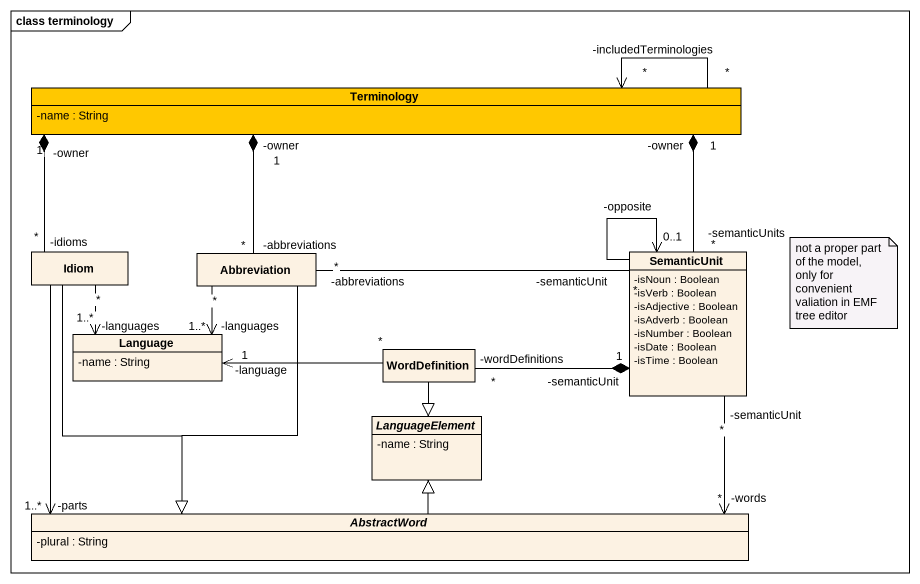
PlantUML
@startuml
mainframe class terminology
hide circle
hide empty members
skinparam classAttributeIconSize 0
class Terminology #FFC800 {
  -name : String
}
class Idiom
class Abbreviation
class SemanticUnit {
  -isNoun : Boolean
  -isVerb : Boolean
  -isAdjective : Boolean
  -isAdverb : Boolean
  -isNumber : Boolean
  -isDate : Boolean
  -isTime : Boolean
}
class Language {
  -name : String
}
class WordDefinition
abstract class LanguageElement {
  -name : String
}
abstract class AbstractWord {
  -plural : String
}
Terminology "*\n-includedTerminologies" <-- "*" Terminology
Terminology "-owner\n1" *-left- "-idioms\n*" Idiom
Terminology "-owner\n1" *-- "-abbreviations\n*" Abbreviation
Terminology "1\n-owner" *-- "*\n-semanticUnits" SemanticUnit
Idiom "*" --> "-languages\n1..*" Language
Idiom --|> AbstractWord
Idiom --> "-parts\n1..*" AbstractWord
Abbreviation "-abbreviations\n*" -right- "-semanticUnit\n*" SemanticUnit
Abbreviation "*" --> "-languages\n1..*" Language
Abbreviation --|> AbstractWord
SemanticUnit "0..1\n-opposite" <-- SemanticUnit
SemanticUnit "*\n-semanticUnit" --> "*\n-words" AbstractWord
WordDefinition "*\n-wordDefinitions" -right-* "1\n-semanticUnit" SemanticUnit
WordDefinition "*" -left-> "-language\n1" Language
WordDefinition --|> LanguageElement
AbstractWord -up-|> LanguageElement
note as N1
  not a proper part of the model, only for convenient valiation in EMF tree editor
end note
@enduml
